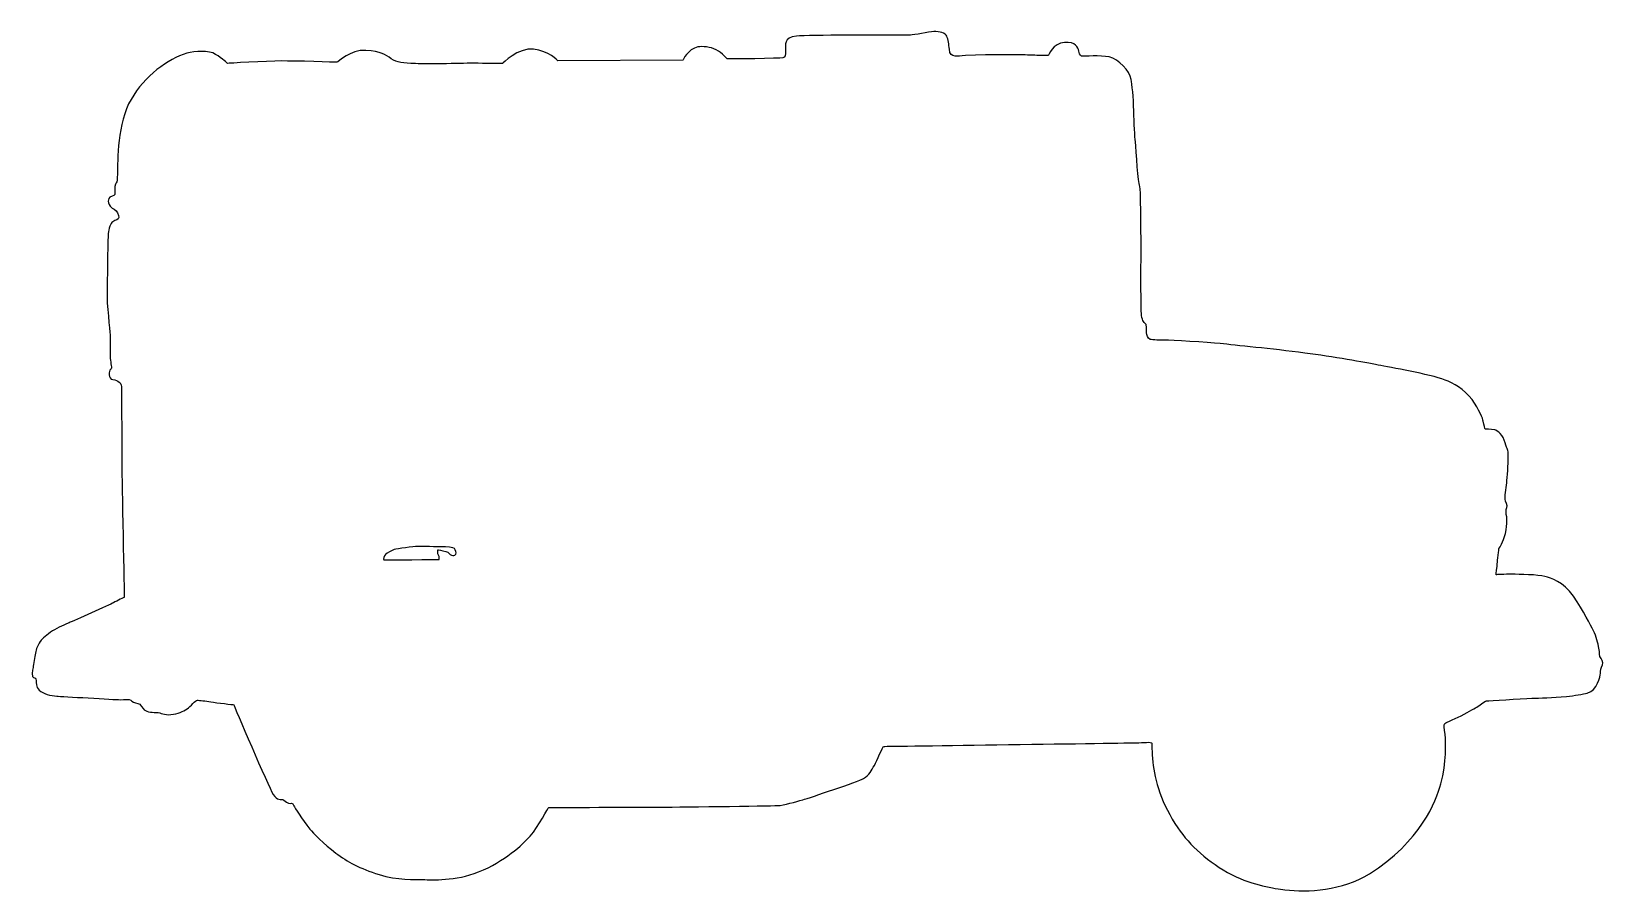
# Model space of a CAD drawing. Header units: centimetres. Extents: x -7.1 to 7.1, y -3.9 to 3.9.
import ezdxf

# ---------------------------------------------------------------- set-up
doc = ezdxf.new("R2010")
doc.units = ezdxf.units.CM
doc.header["$MEASUREMENT"] = 0
doc.layers.add('Camada 1', color=7, linetype='Continuous')

msp = doc.modelspace()

# ---------------------------------------------------------------- linework, layer by layer
at = {"layer": 'Camada 1'}
msp.add_open_spline([(-5.69477, 3.6836), (-5.62227, 3.70469), (-5.49773, 3.71244), (-5.43622, 3.6741), (-5.43622, 3.6741), (-5.37468, 3.63568), (-5.32822, 3.59261), (-5.32822, 3.59261), (-5.32822, 3.59261), (-5.32822, 3.59261), (-4.97709, 3.61293), (-4.84268, 3.61399), (-4.84268, 3.61399), (-4.71597, 3.61539), (-4.35526, 3.60301), (-4.34034, 3.60275), (-4.34034, 3.60275), (-4.32544, 3.60251), (-4.22144, 3.71753), (-4.07978, 3.71009), (-4.07978, 3.71009), (-3.93812, 3.70265), (-3.90386, 3.66974), (-3.84972, 3.634), (-3.84972, 3.634), (-3.79567, 3.59825), (-3.7459, 3.59741), (-3.6316, 3.5904), (-3.6316, 3.5904), (-3.51725, 3.58344), (-3.17379, 3.59485), (-3.09667, 3.59352), (-3.09667, 3.59352), (-3.0196, 3.59217), (-2.84545, 3.59161), (-2.84545, 3.59161), (-2.84545, 3.59161), (-2.84545, 3.59161), (-2.70366, 3.73583), (-2.56459, 3.72096), (-2.56459, 3.72096), (-2.42547, 3.70606), (-2.34499, 3.61523), (-2.34499, 3.61523), (-2.34499, 3.61523), (-2.34499, 3.61523), (-1.21554, 3.62034), (-1.21554, 3.62034), (-1.21554, 3.62034), (-1.21554, 3.62034), (-1.17043, 3.72059), (-1.07928, 3.74046), (-1.07928, 3.74046), (-1.04134, 3.74866), (-0.96527, 3.74168), (-0.91455, 3.71596), (-0.91455, 3.71596), (-0.85505, 3.68569), (-0.82285, 3.63479), (-0.81478, 3.63325), (-0.81478, 3.63325), (-0.79988, 3.6305), (-0.33453, 3.63727), (-0.31207, 3.6419), (-0.31207, 3.6419), (-0.28963, 3.64642), (-0.28929, 3.66637), (-0.28855, 3.71106), (-0.28855, 3.71106), (-0.28773, 3.7558), (-0.30882, 3.82832), (-0.18923, 3.83864), (-0.18923, 3.83864), (-0.06961, 3.84899), (0.6119, 3.84705), (0.66916, 3.84607), (0.66916, 3.84607), (0.72626, 3.84509), (0.81106, 3.8485), (0.84077, 3.848), (0.84077, 3.848), (0.87069, 3.84752), (1.00558, 3.87745), (1.05281, 3.87912), (1.05281, 3.87912), (1.10014, 3.88081), (1.15708, 3.86743), (1.16899, 3.83734), (1.16899, 3.83734), (1.18098, 3.80728), (1.18764, 3.76492), (1.19182, 3.72008), (1.19182, 3.72008), (1.19605, 3.67521), (1.21068, 3.66251), (1.24299, 3.65703), (1.24299, 3.65703), (1.265, 3.65335), (1.29281, 3.6611), (1.33761, 3.66282), (1.33761, 3.66282), (1.33761, 3.66282), (1.51681, 3.66965), (1.51681, 3.66965), (1.51681, 3.66965), (1.51681, 3.66965), (1.81783, 3.66933), (1.87508, 3.66838), (1.87508, 3.66838), (1.93228, 3.6674), (1.99935, 3.66372), (2.02923, 3.66319), (2.02923, 3.66319), (2.02923, 3.66319), (2.08143, 3.66229), (2.08143, 3.66229), (2.08143, 3.66229), (2.08892, 3.66216), (2.12577, 3.77588), (2.23026, 3.78156), (2.23026, 3.78156), (2.3349, 3.78717), (2.35149, 3.7396), (2.36081, 3.70216), (2.36081, 3.70216), (2.37007, 3.66472), (2.37989, 3.6571), (2.39481, 3.65678), (2.39481, 3.65678), (2.40973, 3.65654), (2.55171, 3.66654), (2.63603, 3.65009), (2.63603, 3.65009), (2.72033, 3.63374), (2.82031, 3.52264), (2.83399, 3.44776), (2.83399, 3.44776), (2.84108, 3.40897), (2.85569, 3.28549), (2.85735, 3.16407), (2.85735, 3.16407), (2.85891, 3.05107), (2.86727, 2.92491), (2.8714, 2.88515), (2.8714, 2.88515), (2.87992, 2.80302), (2.89699, 2.4969), (2.90934, 2.49171), (2.90934, 2.49171), (2.9217, 2.48647), (2.91834, 2.2951), (2.92143, 2.18567), (2.92143, 2.18567), (2.92447, 2.07621), (2.92024, 1.40996), (2.92426, 1.3552), (2.92426, 1.3552), (2.92828, 1.30043), (2.93749, 1.25548), (2.95728, 1.24773), (2.95728, 1.24773), (2.97702, 1.23987), (2.9735, 1.18029), (2.9731, 1.16042), (2.9731, 1.16042), (2.97273, 1.14052), (2.98215, 1.10803), (3.00443, 1.10017), (3.00443, 1.10017), (3.02671, 1.09236), (3.09889, 1.09358), (3.14106, 1.09287), (3.14106, 1.09287), (3.18339, 1.09213), (3.52915, 1.07337), (3.63819, 1.06175), (3.63819, 1.06175), (3.77964, 1.04677), (4.096, 1.0159), (4.40252, 0.97663), (4.40252, 0.97663), (4.65827, 0.94395), (4.94121, 0.89173), (5.0652, 0.86783), (5.0652, 0.86783), (5.17368, 0.84722), (5.52407, 0.78769), (5.66988, 0.73297), (5.66988, 0.73297), (5.74042, 0.70635), (5.84215, 0.65381), (5.91277, 0.55715), (5.91277, 0.55715), (5.97765, 0.46862), (6.01056, 0.37948), (6.01418, 0.36146), (6.01418, 0.36146), (6.02106, 0.32653), (6.03032, 0.28902), (6.03032, 0.28902), (6.03032, 0.28902), (6.03032, 0.28902), (6.08009, 0.2882), (6.11726, 0.28256), (6.11726, 0.28256), (6.14179, 0.27891), (6.19357, 0.23647), (6.21227, 0.16659), (6.21227, 0.16659), (6.23092, 0.09658), (6.24119, 0.11632), (6.23997, 0.04422), (6.23997, 0.04422), (6.23867, -0.02793), (6.23169, -0.14707), (6.22581, -0.19674), (6.22581, -0.19674), (6.21996, -0.24624), (6.20864, -0.32572), (6.21083, -0.34313), (6.21083, -0.34313), (6.21302, -0.36054), (6.23962, -0.40076), (6.22692, -0.41801), (6.22692, -0.41801), (6.21419, -0.43516), (6.22091, -0.47759), (6.22544, -0.50249), (6.22544, -0.50249), (6.22996, -0.52744), (6.22544, -0.64177), (6.19697, -0.70831), (6.19697, -0.70831), (6.16837, -0.77499), (6.1558, -0.78716), (6.1558, -0.78716), (6.1558, -0.78716), (6.1558, -0.78716), (6.14135, -0.90127), (6.1409, -0.92612), (6.1409, -0.92612), (6.1404, -0.95102), (6.12921, -1.02544), (6.12921, -1.02544), (6.12921, -1.02544), (6.12921, -1.02544), (6.21139, -1.01938), (6.27362, -1.02047), (6.27362, -1.02047), (6.33574, -1.02155), (6.51233, -1.02465), (6.56924, -1.04053), (6.56924, -1.04053), (6.62618, -1.05651), (6.73521, -1.08321), (6.82988, -1.21912), (6.82988, -1.21912), (6.92452, -1.35509), (6.9795, -1.48029), (7.00855, -1.53056), (7.00855, -1.53056), (7.03752, -1.58078), (7.04879, -1.64809), (7.058, -1.68807), (7.058, -1.68807), (7.06721, -1.72802), (7.0616, -1.76766), (7.07147, -1.77282), (7.07147, -1.77282), (7.08137, -1.77793), (7.10052, -1.81809), (7.09015, -1.84026), (7.09015, -1.84026), (7.07983, -1.86249), (7.07187, -1.89468), (7.07142, -1.91704), (7.07142, -1.91704), (7.07105, -1.93942), (7.04398, -2.07201), (6.95392, -2.09399), (6.95392, -2.09399), (6.9154, -2.10344), (6.83581, -2.11682), (6.76453, -2.12413), (6.76453, -2.12413), (6.6419, -2.13659), (6.51921, -2.13802), (6.45309, -2.14001), (6.45309, -2.14001), (6.34853, -2.14316), (6.06955, -2.16565), (6.04465, -2.16517), (6.04465, -2.16517), (6.03219, -2.16501), (6.01203, -2.18202), (5.97422, -2.20869), (5.97422, -2.20869), (5.95848, -2.21975), (5.91432, -2.24584), (5.8415, -2.28428), (5.8415, -2.28428), (5.77358, -2.32), (5.67664, -2.3609), (5.66796, -2.36744), (5.66796, -2.36744), (5.65531, -2.3772), (5.66264, -2.41234), (5.66867, -2.46698), (5.66867, -2.46698), (5.67804, -2.55183), (5.68222, -2.71357), (5.63086, -2.91264), (5.63086, -2.91264), (5.59048, -3.06975), (5.44597, -3.43752), (4.98496, -3.72557), (4.98496, -3.72557), (4.74091, -3.87797), (4.42907, -3.89512), (4.22309, -3.86934), (4.22309, -3.86934), (4.12869, -3.85757), (3.93655, -3.83243), (3.74631, -3.73538), (3.74631, -3.73538), (3.52364, -3.62137), (3.36581, -3.46961), (3.25575, -3.31144), (3.25575, -3.31144), (3.10856, -3.09967), (3.04686, -2.87644), (3.02961, -2.71679), (3.02961, -2.71679), (3.01942, -2.62554), (3.0203, -2.54553), (3.0203, -2.54553), (3.0203, -2.54553), (3.02056, -2.53262), (2.93577, -2.54114), (2.88102, -2.54259), (2.88102, -2.54259), (2.8263, -2.5442), (0.61666, -2.57524), (0.60174, -2.57495), (0.60174, -2.57495), (0.58684, -2.57469), (0.53977, -2.70568), (0.51414, -2.74748), (0.51414, -2.74748), (0.48855, -2.78934), (0.46773, -2.83863), (0.41757, -2.86519), (0.41757, -2.86519), (0.36735, -2.89165), (-0.07061, -3.04064), (-0.13305, -3.05696), (-0.13305, -3.05696), (-0.19557, -3.07323), (-0.30064, -3.10874), (-0.36287, -3.11009), (-0.36287, -3.11009), (-0.42515, -3.11155), (-1.34085, -3.12538), (-1.44779, -3.12348), (-1.44779, -3.12348), (-1.55473, -3.12168), (-2.4181, -3.12901), (-2.42548, -3.12631), (-2.42548, -3.12631), (-2.43291, -3.12372), (-2.51869, -3.30107), (-2.5942, -3.38449), (-2.5942, -3.38449), (-2.66445, -3.46207), (-2.82471, -3.61388), (-3.06021, -3.70829), (-3.06021, -3.70829), (-3.27024, -3.79243), (-3.48047, -3.78049), (-3.5613, -3.7778), (-3.5613, -3.7778), (-3.63276, -3.77547), (-3.799, -3.78523), (-3.95855, -3.73361), (-3.95855, -3.73361), (-4.13405, -3.67683), (-4.24501, -3.61857), (-4.35101, -3.53816), (-4.35101, -3.53816), (-4.4552, -3.4591), (-4.55572, -3.35713), (-4.58466, -3.32178), (-4.58466, -3.32178), (-4.65652, -3.23399), (-4.725, -3.12287), (-4.72888, -3.11347), (-4.72888, -3.11347), (-4.7456, -3.07341), (-4.75095, -3.09569), (-4.77822, -3.08773), (-4.77822, -3.08773), (-4.80539, -3.07977), (-4.81505, -3.05976), (-4.82979, -3.05455), (-4.82979, -3.05455), (-4.84469, -3.04928), (-4.87821, -3.07109), (-4.9161, -3.00825), (-4.9161, -3.00825), (-4.95724, -2.94041), (-5.27265, -2.19894), (-5.27265, -2.19894), (-5.27265, -2.19894), (-5.27265, -2.19894), (-5.42907, -2.18132), (-5.47863, -2.17296), (-5.47863, -2.17296), (-5.52827, -2.16465), (-5.5829, -2.15875), (-5.60034, -2.15838), (-5.60034, -2.15838), (-5.61772, -2.15817), (-5.66096, -2.21455), (-5.69376, -2.2363), (-5.69376, -2.2363), (-5.72644, -2.25815), (-5.77657, -2.28218), (-5.83888, -2.28856), (-5.83888, -2.28856), (-5.90119, -2.29486), (-5.92566, -2.26964), (-5.97292, -2.26877), (-5.97292, -2.26877), (-6.02012, -2.26795), (-6.06738, -2.26464), (-6.09172, -2.2344), (-6.09172, -2.2344), (-6.11611, -2.20411), (-6.10842, -2.19429), (-6.13818, -2.18881), (-6.13818, -2.18881), (-6.16795, -2.18333), (-6.19258, -2.17047), (-6.20234, -2.15791), (-6.20234, -2.15791), (-6.2121, -2.14526), (-6.25698, -2.15444), (-6.29931, -2.15368), (-6.29931, -2.15368), (-6.34156, -2.15297), (-6.83128, -2.12376), (-6.87092, -2.12132), (-6.87092, -2.12132), (-6.92556, -2.11791), (-6.99244, -2.10179), (-7.02911, -2.06645), (-7.02911, -2.06645), (-7.05888, -2.03756), (-7.0579, -2.00118), (-7.05753, -1.98133), (-7.05753, -1.98133), (-7.05716, -1.96143), (-7.06449, -1.95389), (-7.08192, -1.95347), (-7.08192, -1.95347), (-7.09936, -1.95326), (-7.09327, -1.88873), (-7.08525, -1.86153), (-7.08525, -1.86153), (-7.07734, -1.8343), (-7.07123, -1.76975), (-7.06313, -1.7326), (-7.06313, -1.7326), (-7.05503, -1.69545), (-7.04448, -1.66336), (-7.02154, -1.62883), (-7.02154, -1.62883), (-7.0158, -1.62031), (-6.97508, -1.5788), (-6.92677, -1.54506), (-6.92677, -1.54506), (-6.87933, -1.51188), (-6.82493, -1.48651), (-6.75979, -1.45944), (-6.75979, -1.45944), (-6.71965, -1.44274), (-6.39123, -1.29429), (-6.35855, -1.27749), (-6.35855, -1.27749), (-6.32598, -1.26064), (-6.26073, -1.22944), (-6.26073, -1.22944), (-6.26073, -1.22944), (-6.26073, -1.22944), (-6.28391, -0.13256), (-6.28232, -0.04559), (-6.28232, -0.04559), (-6.28086, 0.04143), (-6.28769, 0.64574), (-6.28719, 0.67556), (-6.28719, 0.67556), (-6.28663, 0.70538), (-6.31603, 0.73075), (-6.36318, 0.73655), (-6.36318, 0.73655), (-6.41038, 0.74234), (-6.4016, 0.81929), (-6.38403, 0.82894), (-6.38403, 0.82894), (-6.36641, 0.83857), (-6.38549, 0.88363), (-6.38721, 0.92837), (-6.38721, 0.92837), (-6.38893, 0.97319), (-6.38679, 1.09749), (-6.38848, 1.14229), (-6.38848, 1.14229), (-6.38996, 1.18253), (-6.42087, 1.42129), (-6.41666, 1.52318), (-6.41666, 1.52318), (-6.4124, 1.62504), (-6.41269, 2.03528), (-6.40184, 2.0873), (-6.40184, 2.0873), (-6.39099, 2.13932), (-6.37319, 2.16141), (-6.34562, 2.17334), (-6.34562, 2.17334), (-6.31805, 2.1853), (-6.30561, 2.18506), (-6.31247, 2.22007), (-6.31247, 2.22007), (-6.3193, 2.25494), (-6.34636, 2.2728), (-6.371, 2.28566), (-6.371, 2.28566), (-6.39564, 2.29852), (-6.42185, 2.36358), (-6.39174, 2.383), (-6.39174, 2.383), (-6.36147, 2.40237), (-6.34173, 2.39459), (-6.34613, 2.42703), (-6.34613, 2.42703), (-6.35052, 2.45936), (-6.34473, 2.509), (-6.33467, 2.51379), (-6.33467, 2.51379), (-6.32467, 2.51863), (-6.32411, 2.54845), (-6.32337, 2.59068), (-6.32337, 2.59068), (-6.32117, 2.71617), (-6.32271, 3.05558), (-6.19965, 3.2673), (-6.19965, 3.2673), (-6.07651, 3.47883), (-5.86717, 3.63388), (-5.69477, 3.6836)], degree=3, knots=[0, 0, 0, 0, 0.0070922, 0.0070922, 0.0070922, 0.0070922, 0.0141844, 0.0141844, 0.0141844, 0.0141844, 0.0212766, 0.0212766, 0.0212766, 0.0212766, 0.02836879, 0.02836879, 0.02836879, 0.02836879, 0.03546099, 0.03546099, 0.03546099, 0.03546099, 0.04255319, 0.04255319, 0.04255319, 0.04255319, 0.04964539, 0.04964539, 0.04964539, 0.04964539, 0.05673759, 0.05673759, 0.05673759, 0.05673759, 0.06382979, 0.06382979, 0.06382979, 0.06382979, 0.07092199, 0.07092199, 0.07092199, 0.07092199, 0.07801418, 0.07801418, 0.07801418, 0.07801418, 0.08510638, 0.08510638, 0.08510638, 0.08510638, 0.09219858, 0.09219858, 0.09219858, 0.09219858, 0.09929078, 0.09929078, 0.09929078, 0.09929078, 0.10638298, 0.10638298, 0.10638298, 0.10638298, 0.11347518, 0.11347518, 0.11347518, 0.11347518, 0.12056738, 0.12056738, 0.12056738, 0.12056738, 0.12765957, 0.12765957, 0.12765957, 0.12765957, 0.13475177, 0.13475177, 0.13475177, 0.13475177, 0.14184397, 0.14184397, 0.14184397, 0.14184397, 0.14893617, 0.14893617, 0.14893617, 0.14893617, 0.15602837, 0.15602837, 0.15602837, 0.15602837, 0.16312057, 0.16312057, 0.16312057, 0.16312057, 0.17021277, 0.17021277, 0.17021277, 0.17021277, 0.17730496, 0.17730496, 0.17730496, 0.17730496, 0.18439716, 0.18439716, 0.18439716, 0.18439716, 0.19148936, 0.19148936, 0.19148936, 0.19148936, 0.19858156, 0.19858156, 0.19858156, 0.19858156, 0.20567376, 0.20567376, 0.20567376, 0.20567376, 0.21276596, 0.21276596, 0.21276596, 0.21276596, 0.21985816, 0.21985816, 0.21985816, 0.21985816, 0.22695035, 0.22695035, 0.22695035, 0.22695035, 0.23404255, 0.23404255, 0.23404255, 0.23404255, 0.24113475, 0.24113475, 0.24113475, 0.24113475, 0.24822695, 0.24822695, 0.24822695, 0.24822695, 0.25531915, 0.25531915, 0.25531915, 0.25531915, 0.26241135, 0.26241135, 0.26241135, 0.26241135, 0.26950355, 0.26950355, 0.26950355, 0.26950355, 0.27659574, 0.27659574, 0.27659574, 0.27659574, 0.28368794, 0.28368794, 0.28368794, 0.28368794, 0.29078014, 0.29078014, 0.29078014, 0.29078014, 0.29787234, 0.29787234, 0.29787234, 0.29787234, 0.30496454, 0.30496454, 0.30496454, 0.30496454, 0.31205674, 0.31205674, 0.31205674, 0.31205674, 0.31914894, 0.31914894, 0.31914894, 0.31914894, 0.32624113, 0.32624113, 0.32624113, 0.32624113, 0.33333333, 0.33333333, 0.33333333, 0.33333333, 0.34042553, 0.34042553, 0.34042553, 0.34042553, 0.34751773, 0.34751773, 0.34751773, 0.34751773, 0.35460993, 0.35460993, 0.35460993, 0.35460993, 0.36170213, 0.36170213, 0.36170213, 0.36170213, 0.36879433, 0.36879433, 0.36879433, 0.36879433, 0.37588652, 0.37588652, 0.37588652, 0.37588652, 0.38297872, 0.38297872, 0.38297872, 0.38297872, 0.39007092, 0.39007092, 0.39007092, 0.39007092, 0.39716312, 0.39716312, 0.39716312, 0.39716312, 0.40425532, 0.40425532, 0.40425532, 0.40425532, 0.41134752, 0.41134752, 0.41134752, 0.41134752, 0.41843972, 0.41843972, 0.41843972, 0.41843972, 0.42553191, 0.42553191, 0.42553191, 0.42553191, 0.43262411, 0.43262411, 0.43262411, 0.43262411, 0.43971631, 0.43971631, 0.43971631, 0.43971631, 0.44680851, 0.44680851, 0.44680851, 0.44680851, 0.45390071, 0.45390071, 0.45390071, 0.45390071, 0.46099291, 0.46099291, 0.46099291, 0.46099291, 0.46808511, 0.46808511, 0.46808511, 0.46808511, 0.4751773, 0.4751773, 0.4751773, 0.4751773, 0.4822695, 0.4822695, 0.4822695, 0.4822695, 0.4893617, 0.4893617, 0.4893617, 0.4893617, 0.4964539, 0.4964539, 0.4964539, 0.4964539, 0.5035461, 0.5035461, 0.5035461, 0.5035461, 0.5106383, 0.5106383, 0.5106383, 0.5106383, 0.5177305, 0.5177305, 0.5177305, 0.5177305, 0.5248227, 0.5248227, 0.5248227, 0.5248227, 0.53191489, 0.53191489, 0.53191489, 0.53191489, 0.53900709, 0.53900709, 0.53900709, 0.53900709, 0.54609929, 0.54609929, 0.54609929, 0.54609929, 0.55319149, 0.55319149, 0.55319149, 0.55319149, 0.56028369, 0.56028369, 0.56028369, 0.56028369, 0.56737589, 0.56737589, 0.56737589, 0.56737589, 0.57446809, 0.57446809, 0.57446809, 0.57446809, 0.58156028, 0.58156028, 0.58156028, 0.58156028, 0.58865248, 0.58865248, 0.58865248, 0.58865248, 0.59574468, 0.59574468, 0.59574468, 0.59574468, 0.60283688, 0.60283688, 0.60283688, 0.60283688, 0.60992908, 0.60992908, 0.60992908, 0.60992908, 0.61702128, 0.61702128, 0.61702128, 0.61702128, 0.62411348, 0.62411348, 0.62411348, 0.62411348, 0.63120567, 0.63120567, 0.63120567, 0.63120567, 0.63829787, 0.63829787, 0.63829787, 0.63829787, 0.64539007, 0.64539007, 0.64539007, 0.64539007, 0.65248227, 0.65248227, 0.65248227, 0.65248227, 0.65957447, 0.65957447, 0.65957447, 0.65957447, 0.66666667, 0.66666667, 0.66666667, 0.66666667, 0.67375887, 0.67375887, 0.67375887, 0.67375887, 0.68085106, 0.68085106, 0.68085106, 0.68085106, 0.68794326, 0.68794326, 0.68794326, 0.68794326, 0.69503546, 0.69503546, 0.69503546, 0.69503546, 0.70212766, 0.70212766, 0.70212766, 0.70212766, 0.70921986, 0.70921986, 0.70921986, 0.70921986, 0.71631206, 0.71631206, 0.71631206, 0.71631206, 0.72340426, 0.72340426, 0.72340426, 0.72340426, 0.73049645, 0.73049645, 0.73049645, 0.73049645, 0.73758865, 0.73758865, 0.73758865, 0.73758865, 0.74468085, 0.74468085, 0.74468085, 0.74468085, 0.75177305, 0.75177305, 0.75177305, 0.75177305, 0.75886525, 0.75886525, 0.75886525, 0.75886525, 0.76595745, 0.76595745, 0.76595745, 0.76595745, 0.77304965, 0.77304965, 0.77304965, 0.77304965, 0.78014184, 0.78014184, 0.78014184, 0.78014184, 0.78723404, 0.78723404, 0.78723404, 0.78723404, 0.79432624, 0.79432624, 0.79432624, 0.79432624, 0.80141844, 0.80141844, 0.80141844, 0.80141844, 0.80851064, 0.80851064, 0.80851064, 0.80851064, 0.81560284, 0.81560284, 0.81560284, 0.81560284, 0.82269504, 0.82269504, 0.82269504, 0.82269504, 0.82978723, 0.82978723, 0.82978723, 0.82978723, 0.83687943, 0.83687943, 0.83687943, 0.83687943, 0.84397163, 0.84397163, 0.84397163, 0.84397163, 0.85106383, 0.85106383, 0.85106383, 0.85106383, 0.85815603, 0.85815603, 0.85815603, 0.85815603, 0.86524823, 0.86524823, 0.86524823, 0.86524823, 0.87234043, 0.87234043, 0.87234043, 0.87234043, 0.87943262, 0.87943262, 0.87943262, 0.87943262, 0.88652482, 0.88652482, 0.88652482, 0.88652482, 0.89361702, 0.89361702, 0.89361702, 0.89361702, 0.90070922, 0.90070922, 0.90070922, 0.90070922, 0.90780142, 0.90780142, 0.90780142, 0.90780142, 0.91489362, 0.91489362, 0.91489362, 0.91489362, 0.92198582, 0.92198582, 0.92198582, 0.92198582, 0.92907801, 0.92907801, 0.92907801, 0.92907801, 0.93617021, 0.93617021, 0.93617021, 0.93617021, 0.94326241, 0.94326241, 0.94326241, 0.94326241, 0.95035461, 0.95035461, 0.95035461, 0.95035461, 0.95744681, 0.95744681, 0.95744681, 0.95744681, 0.96453901, 0.96453901, 0.96453901, 0.96453901, 0.97163121, 0.97163121, 0.97163121, 0.97163121, 0.9787234, 0.9787234, 0.9787234, 0.9787234, 0.9858156, 0.9858156, 0.9858156, 0.9858156, 1, 1, 1, 1], dxfattribs=at)
at = {"layer": 'Camada 1', "color": 7}
msp.add_open_spline([(-3.82266, -0.79715), (-3.8002, -0.79011), (-3.64314, -0.77048), (-3.61324, -0.77096), (-3.61324, -0.77096), (-3.58337, -0.77152), (-3.42666, -0.77173), (-3.39189, -0.77236), (-3.39189, -0.77236), (-3.35702, -0.77297), (-3.28492, -0.7767), (-3.27775, -0.78927), (-3.27775, -0.78927), (-3.27053, -0.80184), (-3.25605, -0.82695), (-3.26616, -0.8393), (-3.26616, -0.8393), (-3.27629, -0.8515), (-3.28883, -0.85626), (-3.30617, -0.84851), (-3.30617, -0.84851), (-3.32337, -0.84076), (-3.32554, -0.82335), (-3.35774, -0.81528), (-3.35774, -0.81528), (-3.38994, -0.80721), (-3.42965, -0.79911), (-3.42965, -0.79911), (-3.42965, -0.79911), (-3.42965, -0.79911), (-3.43277, -0.83636), (-3.42306, -0.84893), (-3.42306, -0.84893), (-3.41338, -0.86155), (-3.41629, -0.8864), (-3.41629, -0.8864), (-3.41629, -0.8864), (-3.41629, -0.8864), (-3.90643, -0.8927), (-3.9163, -0.89013), (-3.9163, -0.89013), (-3.92627, -0.88743), (-3.91572, -0.85531), (-3.90058, -0.84311), (-3.90058, -0.84311), (-3.88545, -0.83091), (-3.84523, -0.80424), (-3.82266, -0.79715)], degree=3, knots=[0, 0, 0, 0, 0.07692308, 0.07692308, 0.07692308, 0.07692308, 0.15384615, 0.15384615, 0.15384615, 0.15384615, 0.23076923, 0.23076923, 0.23076923, 0.23076923, 0.30769231, 0.30769231, 0.30769231, 0.30769231, 0.38461538, 0.38461538, 0.38461538, 0.38461538, 0.46153846, 0.46153846, 0.46153846, 0.46153846, 0.53846154, 0.53846154, 0.53846154, 0.53846154, 0.61538462, 0.61538462, 0.61538462, 0.61538462, 0.69230769, 0.69230769, 0.69230769, 0.69230769, 0.76923077, 0.76923077, 0.76923077, 0.76923077, 0.84615385, 0.84615385, 0.84615385, 0.84615385, 1, 1, 1, 1], dxfattribs=at)

doc.saveas('drawing.dxf')
